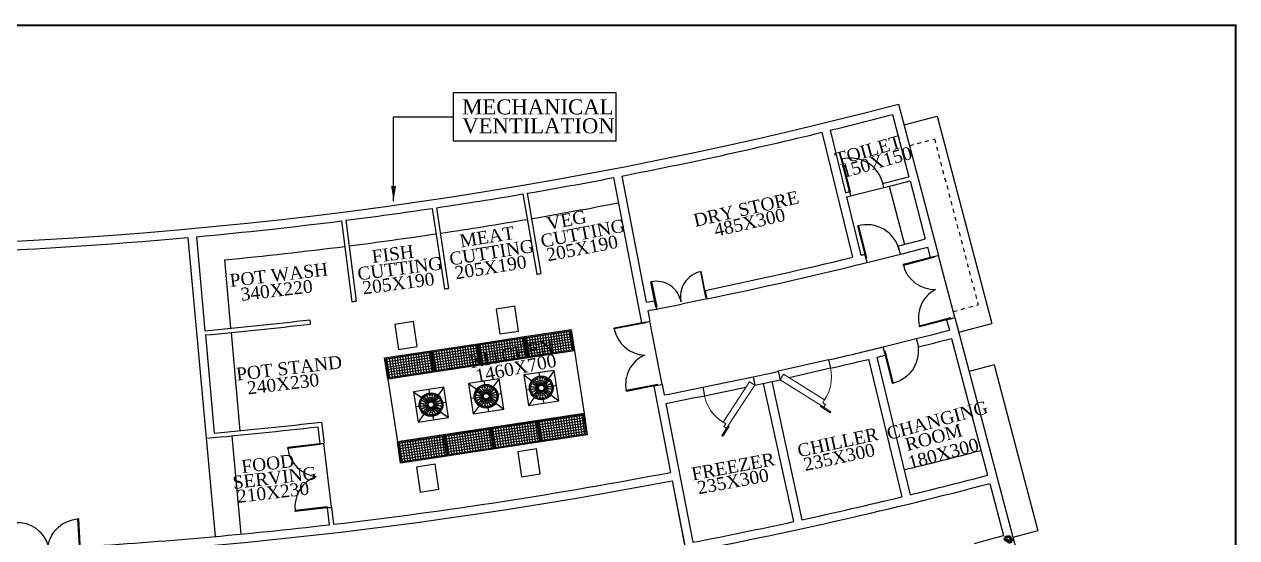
# Model space of a CAD drawing. Header units: metres. Extents: x 159409 to 239023, y 50504 to 95165.
# Drawn here: x 176343 to 179169, y 80107 to 81304 of the extents above; entities that cross this region are included whole.
import ezdxf

# ---------------------------------------------------------------- set-up
doc = ezdxf.new("R2010")
doc.units = ezdxf.units.M
doc.header["$MEASUREMENT"] = 0
doc.linetypes.add('CENTER2', pattern=[1.125, 0.75, -0.125, 0.125, -0.125])
doc.linetypes.add('HIDDEN', pattern=[0.125, 0.0625, -0.0625])
for name, color, linetype in [('A-WINDOW', 162, 'Continuous'), ('FIXT', 6, 'Continuous'), ('HP-A-Grid', 9, 'CENTER2'), ('TEXT', 3, 'Continuous')]:
    doc.layers.add(name, color=color, linetype=linetype)
for name, color, linetype, lineweight in [('HP-A-Door', 1, 'Continuous', 5), ('RJ- WS - SOLAR HW', 232, 'Continuous', 30), ('RJ- WS- COLD WATER', 152, 'Continuous', 30)]:
    doc.layers.add(name, color=color, linetype=linetype, lineweight=lineweight)
doc.styles.add('DIM', font='times.ttf', dxfattribs={"height": 0.3})
doc.styles.get("Standard").update_dxf_attribs({"font": 'times.ttf', "height": 18})
doc.dimstyles.get("Standard").update_dxf_attribs({"dimtxt": 0.4, "dimasz": 0.18, "dimexe": 0.18, "dimexo": 0.0625, "dimgap": 0.09, "dimtad": 0, "dimtih": 1, "dimtoh": 1, "dimdec": 4, "dimzin": 0, "dimdsep": 46, "dimtxsty": 'Standard', "dimcen": 0.09, "dimadec": 0, "dimazin": 0, "dimtfac": 1, "dimtdec": 4, "dimtofl": 0, "dimtmove": 0, "dimatfit": 3, "dimfxl": 1, "dimtolj": 1, "dimtzin": 0, "dimarcsym": 0})

# ---------------------------------------------------------------- blocks, each defined once
blk = doc.blocks.new('d2')
at = {"color": 8, "ltscale": 8}
for p, q in [((-332.772, -186.458, 9945.752), (-332.753, -186.454, 9945.752)), ((-332.628, -187.194, 9945.752), (-332.772, -186.458, 9945.752)), ((-332.609, -187.19, 9945.752), (-332.753, -186.454, 9945.752)), ((-332.753, -186.454, 9945.752), (-332.753, -186.454, 9945.732)), ((-332.753, -186.454, 9945.732), (-332.753, -186.454, 9945.732)), ((-334.226, -186.743, 9945.752), (-334.206, -186.739, 9945.752)), ((-334.082, -187.479, 9945.752), (-334.226, -186.743, 9945.752)), ((-334.062, -187.475, 9945.752), (-334.206, -186.739, 9945.752)), ((-334.063, -187.577, 9945.752), (-332.589, -187.288, 9945.752)), ((-332.628, -187.194, 9945.752), (-332.609, -187.19, 9945.752)), ((-334.082, -187.479, 9945.752), (-334.062, -187.475, 9945.752))]:
    blk.add_line(p, q, dxfattribs=at)
for centre, start, end in [((-332.628, -187.194, 9945.752), 101.092, 178.0402), ((-334.062, -187.475, 9945.752), 24.1438, 101.092)]:
    blk.add_arc(centre, 0.75, start, end, dxfattribs=at)
blk = doc.blocks.new('rghtht')
at = {"layer": 'HP-A-Grid', "linetype": 'ByBlock'}
h = blk.add_hatch(dxfattribs=at)
h.set_pattern_fill('NET', color=256, scale=50, style=0)
h.set_pattern_definition([(180, (222259.7514, 89040.658), (2e-11, 6.25), []), (90, (222259.7514, 89040.658), (6.25, -2e-11), [])])
h.paths.add_polyline_path([(204466.6, 125712.4), (204511.6, 125712.4), (204511.6, 125817.4), (204466.6, 125817.4)])
h = blk.add_hatch(dxfattribs=at)
h.set_pattern_fill('NET', color=256, scale=50, style=0)
h.set_pattern_definition([(180, (222458.0265, 89040.658), (2e-11, 6.25), []), (90, (222458.0265, 89040.658), (6.25, -2e-11), [])])
h.paths.add_polyline_path([(204664.9, 125712.4), (204709.9, 125712.4), (204709.9, 125817.4), (204664.9, 125817.4)])
h = blk.add_hatch(dxfattribs=at)
h.set_pattern_fill('NET', color=256, scale=50, style=0)
h.set_pattern_definition([(180, (222259.7514, 88930.658), (2e-11, 6.25), []), (90, (222259.7514, 88930.658), (6.25, -2e-11), [])])
h.paths.add_polyline_path([(204466.6, 125602.4), (204511.6, 125602.4), (204511.6, 125707.4), (204466.6, 125707.4)])
h = blk.add_hatch(dxfattribs=at)
h.set_pattern_fill('NET', color=256, scale=50, style=0)
h.set_pattern_definition([(180, (222458.0265, 88930.658), (2e-11, 6.25), []), (90, (222458.0265, 88930.658), (6.25, -2e-11), [])])
h.paths.add_polyline_path([(204664.9, 125602.4), (204709.9, 125602.4), (204709.9, 125707.4), (204664.9, 125707.4)])
h = blk.add_hatch(dxfattribs=at)
h.set_pattern_fill('NET', color=256, scale=50, style=0)
h.set_pattern_definition([(180, (222259.7514, 88820.658), (2e-11, 6.25), []), (90, (222259.7514, 88820.658), (6.25, -2e-11), [])])
h.paths.add_polyline_path([(204466.6, 125492.4), (204511.6, 125492.4), (204511.6, 125597.4), (204466.6, 125597.4)])
h = blk.add_hatch(dxfattribs=at)
h.set_pattern_fill('NET', color=256, scale=50, style=0)
h.set_pattern_definition([(180, (222458.0265, 88820.658), (2e-11, 6.25), []), (90, (222458.0265, 88820.658), (6.25, -2e-11), [])])
h.paths.add_polyline_path([(204664.9, 125492.4), (204709.9, 125492.4), (204709.9, 125597.4), (204664.9, 125597.4)])
h = blk.add_hatch(dxfattribs=at)
h.set_pattern_fill('NET', color=256, scale=50, style=0)
h.set_pattern_definition([(180, (222259.7514, 88710.658), (2e-11, 6.25), []), (90, (222259.7514, 88710.658), (6.25, -2e-11), [])])
h.paths.add_polyline_path([(204466.6, 125382.4), (204511.6, 125382.4), (204511.6, 125487.4), (204466.6, 125487.4)])
h = blk.add_hatch(dxfattribs=at)
h.set_pattern_fill('NET', color=256, scale=50, style=0)
h.set_pattern_definition([(180, (222458.0265, 88710.658), (2e-11, 6.25), []), (90, (222458.0265, 88710.658), (6.25, -2e-11), [])])
h.paths.add_polyline_path([(204664.9, 125382.4), (204709.9, 125382.4), (204709.9, 125487.4), (204664.9, 125487.4)])
at = {"layer": 'A-WINDOW', "color": 8}
blk.add_line((204662.4, 125819.9), (204662.4, 125379.9), dxfattribs=at)
for points in [[(204449.4, 125698.1), (204390.6, 125698.1), (204390.6, 125653.9), (204449.4, 125653.9)], [(204786, 125698.1), (204727.1, 125698.1), (204727.1, 125653.9), (204786, 125653.9)], [(204449.4, 125459.2), (204390.6, 125459.2), (204390.6, 125414.9), (204449.4, 125414.9)], [(204786, 125459.2), (204727.1, 125459.2), (204727.1, 125414.9), (204786, 125414.9)]]:
    blk.add_lwpolyline(points, close=True, dxfattribs=at)
at = {"layer": 'FIXT'}
for p, q in [((204514.1, 125819.9), (204514.1, 125379.9)), ((204514.1, 125819.9), (204662.4, 125819.9)), ((204712.4, 125819.9), (204712.4, 125379.9)), ((204552.3, 125766.5), (204568.7, 125750.1)), ((204588.3, 125766.5), (204588.3, 125758.2)), ((204607.8, 125750.1), (204624.3, 125766.5)), ((204552.3, 125730.5), (204560.6, 125730.5)), ((204616, 125730.5), (204624.3, 125730.5)), ((204552.3, 125694.5), (204568.7, 125710.9)), ((204588.3, 125702.8), (204588.3, 125694.5)), ((204607.8, 125710.9), (204624.3, 125694.5)), ((204552.3, 125636.6), (204568.7, 125620.1)), ((204588.3, 125636.6), (204588.3, 125628.3)), ((204607.8, 125620.1), (204624.3, 125636.6)), ((204552.3, 125600.6), (204560.6, 125600.6)), ((204552.3, 125564.6), (204568.7, 125581)), ((204607.8, 125581), (204624.3, 125564.6)), ((204616, 125600.6), (204624.3, 125600.6)), ((204588.3, 125572.9), (204588.3, 125564.6)), ((204552.3, 125506.6), (204568.7, 125490.2)), ((204588.3, 125506.6), (204588.3, 125498.3)), ((204607.8, 125490.2), (204624.3, 125506.6)), ((204552.3, 125470.6), (204560.6, 125470.6)), ((204616, 125470.6), (204624.3, 125470.6)), ((204552.3, 125434.6), (204568.7, 125451)), ((204588.3, 125442.9), (204588.3, 125434.6)), ((204607.8, 125451), (204624.3, 125434.6)), ((204514.1, 125379.9), (204662.4, 125379.9))]:
    blk.add_line(p, q, dxfattribs=at)
for points in [[(204514.1, 125819.9), (204464.1, 125819.9)], [(204712.4, 125819.9), (204712.4, 125819.9), (204662.4, 125819.9)]]:
    blk.add_lwpolyline(points, dxfattribs=at)
for points in [[(204464.1, 125819.9), (204514.1, 125819.9), (204514.1, 125709.9), (204464.1, 125709.9)], [(204466.6, 125817.4), (204511.6, 125817.4), (204511.6, 125712.4), (204466.6, 125712.4)], [(204662.4, 125819.9), (204712.4, 125819.9), (204712.4, 125709.9), (204662.4, 125709.9)], [(204664.9, 125817.4), (204709.9, 125817.4), (204709.9, 125712.4), (204664.9, 125712.4)], [(204624.3, 125766.5), (204552.3, 125766.5), (204552.3, 125694.5), (204624.3, 125694.5)], [(204464.1, 125709.9), (204514.1, 125709.9), (204514.1, 125599.9), (204464.1, 125599.9)], [(204466.6, 125707.4), (204511.6, 125707.4), (204511.6, 125602.4), (204466.6, 125602.4)], [(204662.4, 125709.9), (204712.4, 125709.9), (204712.4, 125599.9), (204662.4, 125599.9)], [(204664.9, 125707.4), (204709.9, 125707.4), (204709.9, 125602.4), (204664.9, 125602.4)], [(204624.3, 125636.6), (204552.3, 125636.6), (204552.3, 125564.6), (204624.3, 125564.6)], [(204464.1, 125599.9), (204514.1, 125599.9), (204514.1, 125489.9), (204464.1, 125489.9)], [(204466.6, 125597.4), (204511.6, 125597.4), (204511.6, 125492.4), (204466.6, 125492.4)], [(204662.4, 125599.9), (204712.4, 125599.9), (204712.4, 125489.9), (204662.4, 125489.9)], [(204664.9, 125597.4), (204709.9, 125597.4), (204709.9, 125492.4), (204664.9, 125492.4)], [(204624.3, 125506.6), (204552.3, 125506.6), (204552.3, 125434.6), (204624.3, 125434.6)], [(204464.1, 125489.9), (204514.1, 125489.9), (204514.1, 125379.9), (204464.1, 125379.9)], [(204466.6, 125487.4), (204511.6, 125487.4), (204511.6, 125382.4), (204466.6, 125382.4)], [(204662.4, 125489.9), (204712.4, 125489.9), (204712.4, 125379.9), (204662.4, 125379.9)], [(204664.9, 125487.4), (204709.9, 125487.4), (204709.9, 125382.4), (204664.9, 125382.4)]]:
    blk.add_lwpolyline(points, close=True, dxfattribs=at)
for centre, radius in [((204588.3, 125730.5), 27.7), ((204588.3, 125730.5), 24.8), ((204573, 125745.7), 0.795), ((204576.2, 125748.5), 0.795), ((204578.8, 125745.4), 0.795), ((204582.4, 125751.6), 0.795), ((204583.6, 125747.7), 0.795), ((204584.6, 125744.3), 0.795), ((204588.3, 125752.1), 0.795), ((204588.3, 125748), 0.795), ((204588.3, 125744.4), 0.795), ((204591.9, 125744.3), 0.795), ((204593, 125747.7), 0.795), ((204594.2, 125751.6), 0.795), ((204597.7, 125745.4), 0.795), ((204600.3, 125748.5), 0.795), ((204603.5, 125745.7), 0.795), ((204566.7, 125730.5), 0.795), ((204567.5, 125736.8), 0.795), ((204567.5, 125724.2), 0.795), ((204570.2, 125742.4), 0.795), ((204570.2, 125718.7), 0.795), ((204570.8, 125730.5), 0.795), ((204571.3, 125735.4), 0.795), ((204571.3, 125725.6), 0.795), ((204573.4, 125739.8), 0.795), ((204573.4, 125721.2), 0.795), ((204574.4, 125730.5), 0.795), ((204574.7, 125734.2), 0.795), ((204574.7, 125726.8), 0.795), ((204575.9, 125742.9), 0.795), ((204575.9, 125718.2), 0.795), ((204576.2, 125737.6), 0.795), ((204576.2, 125723.4), 0.795), ((204578.3, 125730.5), 0.795), ((204578.4, 125732.9), 0.795), ((204578.4, 125728.2), 0.795), ((204578.4, 125740.3), 0.795), ((204578.4, 125720.7), 0.795), ((204578.8, 125715.6), 0.795), ((204579.2, 125735.2), 0.795), ((204579.2, 125725.9), 0.795), ((204581.1, 125742.7), 0.795), ((204581.2, 125737.6), 0.795), ((204581.2, 125723.4), 0.795), ((204581.1, 125718.4), 0.795), ((204588.3, 125730.5), 7.8), ((204588.3, 125730.5), 6.54), ((204583.6, 125739.7), 0.795), ((204583.6, 125721.4), 0.795), ((204584.6, 125716.7), 0.795), ((204585.8, 125740.6), 0.795), ((204585.8, 125720.4), 0.795), ((204588.3, 125740.5), 0.795), ((204588.3, 125720.5), 0.795), ((204588.3, 125716.6), 0.795), ((204590.7, 125740.6), 0.795), ((204590.7, 125720.4), 0.795), ((204591.9, 125716.7), 0.795), ((204592.9, 125739.7), 0.795), ((204592.9, 125721.4), 0.795), ((204595.3, 125737.6), 0.795), ((204595.3, 125723.4), 0.795), ((204595.4, 125742.7), 0.795), ((204595.4, 125718.4), 0.795), ((204597.3, 125735.2), 0.795), ((204597.3, 125725.9), 0.795), ((204597.7, 125715.6), 0.795), ((204598.1, 125740.3), 0.795), ((204598.1, 125720.7), 0.795), ((204598.2, 125732.9), 0.795), ((204598.2, 125728.2), 0.795), ((204598.3, 125730.5), 0.795), ((204600.4, 125737.6), 0.795), ((204600.4, 125723.4), 0.795), ((204600.6, 125742.9), 0.795), ((204600.6, 125718.2), 0.795), ((204601.8, 125734.2), 0.795), ((204601.8, 125726.8), 0.795), ((204602.1, 125730.5), 0.795), ((204603.2, 125739.8), 0.795), ((204603.2, 125721.2), 0.795), ((204605.2, 125735.4), 0.795), ((204605.2, 125725.6), 0.795), ((204605.8, 125730.5), 0.795), ((204606.3, 125742.4), 0.795), ((204606.3, 125718.7), 0.795), ((204609, 125736.8), 0.795), ((204609, 125724.2), 0.795), ((204609.8, 125730.5), 0.795), ((204573, 125715.3), 0.795), ((204576.2, 125712.6), 0.795), ((204582.4, 125709.4), 0.795), ((204583.6, 125713.3), 0.795), ((204588.3, 125713), 0.795), ((204588.3, 125709), 0.795), ((204593, 125713.3), 0.795), ((204594.2, 125709.4), 0.795), ((204600.3, 125712.6), 0.795), ((204603.5, 125715.3), 0.795), ((204588.3, 125600.6), 27.7), ((204588.3, 125600.6), 24.8), ((204567.5, 125606.9), 0.795), ((204570.2, 125612.4), 0.795), ((204571.3, 125605.5), 0.795), ((204573, 125615.8), 0.795), ((204573.4, 125609.9), 0.795), ((204574.7, 125604.3), 0.795), ((204575.9, 125612.9), 0.795), ((204576.2, 125618.5), 0.795), ((204576.2, 125607.6), 0.795), ((204578.4, 125602.9), 0.795), ((204578.4, 125610.4), 0.795), ((204578.8, 125615.5), 0.795), ((204579.2, 125605.2), 0.795), ((204581.1, 125612.7), 0.795), ((204581.2, 125607.6), 0.795), ((204588.3, 125600.6), 7.8), ((204582.4, 125621.6), 0.795), ((204588.3, 125600.6), 6.54), ((204583.6, 125617.8), 0.795), ((204583.6, 125609.7), 0.795), ((204584.6, 125614.3), 0.795), ((204585.8, 125610.6), 0.795), ((204588.3, 125622.1), 0.795), ((204588.3, 125618.1), 0.795), ((204588.3, 125614.5), 0.795), ((204588.3, 125610.6), 0.795), ((204590.7, 125610.6), 0.795), ((204591.9, 125614.3), 0.795), ((204592.9, 125609.7), 0.795), ((204593, 125617.8), 0.795), ((204594.2, 125621.6), 0.795), ((204595.3, 125607.6), 0.795), ((204595.4, 125612.7), 0.795), ((204597.3, 125605.2), 0.795), ((204597.7, 125615.5), 0.795), ((204598.1, 125610.4), 0.795), ((204598.2, 125602.9), 0.795), ((204600.3, 125618.5), 0.795), ((204600.4, 125607.6), 0.795), ((204600.6, 125612.9), 0.795), ((204601.8, 125604.3), 0.795), ((204603.2, 125609.9), 0.795), ((204603.5, 125615.8), 0.795), ((204605.2, 125605.5), 0.795), ((204606.3, 125612.4), 0.795), ((204609, 125606.9), 0.795), ((204566.7, 125600.6), 0.795), ((204567.5, 125594.3), 0.795), ((204570.2, 125588.7), 0.795), ((204570.8, 125600.6), 0.795), ((204571.3, 125595.6), 0.795), ((204573, 125585.3), 0.795), ((204573.4, 125591.2), 0.795), ((204574.4, 125600.6), 0.795), ((204574.7, 125596.9), 0.795), ((204575.9, 125588.2), 0.795), ((204576.2, 125593.5), 0.795), ((204576.2, 125582.6), 0.795), ((204578.3, 125600.6), 0.795), ((204578.4, 125598.2), 0.795), ((204578.4, 125590.7), 0.795), ((204578.8, 125585.7), 0.795), ((204579.2, 125595.9), 0.795), ((204581.2, 125593.5), 0.795), ((204581.1, 125588.4), 0.795), ((204582.4, 125579.5), 0.795), ((204583.6, 125583.3), 0.795), ((204583.6, 125591.4), 0.795), ((204584.6, 125586.8), 0.795), ((204585.8, 125590.5), 0.795), ((204588.3, 125590.6), 0.795), ((204588.3, 125586.7), 0.795), ((204588.3, 125583.1), 0.795), ((204588.3, 125579), 0.795), ((204590.7, 125590.5), 0.795), ((204591.9, 125586.8), 0.795), ((204592.9, 125591.4), 0.795), ((204593, 125583.3), 0.795), ((204594.2, 125579.5), 0.795), ((204595.3, 125593.5), 0.795), ((204595.4, 125588.4), 0.795), ((204597.3, 125595.9), 0.795), ((204597.7, 125585.7), 0.795), ((204598.1, 125590.7), 0.795), ((204598.2, 125598.2), 0.795), ((204598.3, 125600.6), 0.795), ((204600.3, 125582.6), 0.795), ((204600.4, 125593.5), 0.795), ((204600.6, 125588.2), 0.795), ((204601.8, 125596.9), 0.795), ((204602.1, 125600.6), 0.795), ((204603.2, 125591.2), 0.795), ((204603.5, 125585.3), 0.795), ((204605.2, 125595.6), 0.795), ((204605.8, 125600.6), 0.795), ((204606.3, 125588.7), 0.795), ((204609, 125594.3), 0.795), ((204609.8, 125600.6), 0.795), ((204588.3, 125470.6), 27.7), ((204588.3, 125470.6), 24.8), ((204582.4, 125491.7), 0.795), ((204588.3, 125492.1), 0.795), ((204594.2, 125491.7), 0.795), ((204566.7, 125470.6), 0.795), ((204567.5, 125476.9), 0.795), ((204567.5, 125464.3), 0.795), ((204570.2, 125482.4), 0.795), ((204570.8, 125470.6), 0.795), ((204571.3, 125475.5), 0.795), ((204571.3, 125465.7), 0.795), ((204573, 125485.8), 0.795), ((204573.4, 125479.9), 0.795), ((204573.4, 125461.3), 0.795), ((204574.4, 125470.6), 0.795), ((204574.7, 125474.3), 0.795), ((204574.7, 125466.9), 0.795), ((204575.9, 125483), 0.795), ((204576.2, 125488.6), 0.795), ((204576.2, 125477.7), 0.795), ((204576.2, 125463.5), 0.795), ((204578.3, 125470.6), 0.795), ((204578.4, 125473), 0.795), ((204578.4, 125468.2), 0.795), ((204578.4, 125480.4), 0.795), ((204578.8, 125485.5), 0.795), ((204579.2, 125475.3), 0.795), ((204579.2, 125465.9), 0.795), ((204581.1, 125482.7), 0.795), ((204581.2, 125477.7), 0.795), ((204581.2, 125463.5), 0.795), ((204588.3, 125470.6), 7.8), ((204588.3, 125470.6), 6.54), ((204583.6, 125487.8), 0.795), ((204583.6, 125479.8), 0.795), ((204583.6, 125461.4), 0.795), ((204584.6, 125484.4), 0.795), ((204585.8, 125480.7), 0.795), ((204588.3, 125488.1), 0.795), ((204588.3, 125484.5), 0.795), ((204588.3, 125480.6), 0.795), ((204590.7, 125480.7), 0.795), ((204591.9, 125484.4), 0.795), ((204592.9, 125479.8), 0.795), ((204592.9, 125461.4), 0.795), ((204593, 125487.8), 0.795), ((204595.3, 125477.7), 0.795), ((204595.3, 125463.5), 0.795), ((204595.4, 125482.7), 0.795), ((204597.3, 125475.3), 0.795), ((204597.3, 125465.9), 0.795), ((204597.7, 125485.5), 0.795), ((204598.1, 125480.4), 0.795), ((204598.2, 125473), 0.795), ((204598.2, 125468.2), 0.795), ((204598.3, 125470.6), 0.795), ((204600.3, 125488.6), 0.795), ((204600.4, 125477.7), 0.795), ((204600.4, 125463.5), 0.795), ((204600.6, 125483), 0.795), ((204601.8, 125474.3), 0.795), ((204601.8, 125466.9), 0.795), ((204602.1, 125470.6), 0.795), ((204603.2, 125479.9), 0.795), ((204603.2, 125461.3), 0.795), ((204603.5, 125485.8), 0.795), ((204605.2, 125475.5), 0.795), ((204605.2, 125465.7), 0.795), ((204605.8, 125470.6), 0.795), ((204606.3, 125482.4), 0.795), ((204609, 125476.9), 0.795), ((204609, 125464.3), 0.795), ((204609.8, 125470.6), 0.795), ((204570.2, 125458.8), 0.795), ((204573, 125455.4), 0.795), ((204575.9, 125458.2), 0.795), ((204576.2, 125452.6), 0.795), ((204578.4, 125460.8), 0.795), ((204578.8, 125455.7), 0.795), ((204581.1, 125458.5), 0.795), ((204582.4, 125449.5), 0.795), ((204583.6, 125453.4), 0.795), ((204584.6, 125456.8), 0.795), ((204585.8, 125460.5), 0.795), ((204588.3, 125460.6), 0.795), ((204588.3, 125456.7), 0.795), ((204588.3, 125453.1), 0.795), ((204588.3, 125449.1), 0.795), ((204590.7, 125460.5), 0.795), ((204591.9, 125456.8), 0.795), ((204593, 125453.4), 0.795), ((204594.2, 125449.5), 0.795), ((204595.4, 125458.5), 0.795), ((204597.7, 125455.7), 0.795), ((204598.1, 125460.8), 0.795), ((204600.3, 125452.6), 0.795), ((204600.6, 125458.2), 0.795), ((204603.5, 125455.4), 0.795), ((204606.3, 125458.8), 0.795)]:
    blk.add_circle(centre, radius, dxfattribs=at)
blk = doc.blocks.new('TRTH')
at = {"color": 42, "ltscale": 8}
for p, q in [((-589.839, -68.759), (-589.839, -67.98)), ((-589.819, -68.759), (-589.819, -67.979)), ((-589.839, -68.759), (-589.819, -68.759)), ((-589.839, -68.859), (-589.039, -68.859))]:
    blk.add_line(p, q, dxfattribs=at)
blk.add_arc((-589.819, -68.759), 0.78, 0, 91.4693, dxfattribs=at)
blk = doc.blocks.new('RYTRTRTRTRT')
at = {"color": 8}
for p, q in [((42.518, 61.153), (42.518, 61.753)), ((42.518, 61.753), (42.538, 61.753)), ((42.538, 61.753), (42.538, 61.153)), ((43.718, 61.753), (43.698, 61.753)), ((43.698, 61.753), (43.698, 61.153)), ((43.718, 61.153), (43.718, 61.753)), ((42.518, 61.153), (42.538, 61.153)), ((42.518, 61.103), (43.118, 61.103)), ((43.718, 61.103), (43.118, 61.103)), ((43.718, 61.153), (43.698, 61.153))]:
    blk.add_line(p, q, dxfattribs=at)
for centre, start, end in [((42.528, 61.163), 359.0371, 90), ((43.708, 61.163), 90, 180.9629)]:
    blk.add_arc(centre, 0.59, start, end, dxfattribs=at)
blk = doc.blocks.new('A$C0C4120B1')
at = {"color": 8, "linetype": 'Continuous', "lineweight": 5}
for p, q in [((7, 13.3), (5.3, 12.8)), ((8.1, 8.9), (6.6, 8.5)), ((11.9, 15.4), (7.7, 14.3)), ((13.5, 9.5), (9.2, 8.4))]:
    blk.add_line(p, q, dxfattribs=at)
for centre, radius, start, end in [((3.9, 10.1), 3.05, 62.0538, 237.3896), ((7.9, 13.4), 0.896, 104.7217, 194.7217), ((9, 9.3), 0.896, 194.7217, 284.7217)]:
    blk.add_arc(centre, radius, start, end, dxfattribs=at)
at = {"layer": 'RJ- WS - SOLAR HW', "color": 8, "linetype": 'Continuous', "lineweight": 5}
for p, q in [((2.7, 5.5), (2.2, 7.6)), ((3.3, 0.2), (2.2, 4.5)), ((7.1, 6.7), (6.6, 8.5)), ((9.2, 1.8), (8.1, 6))]:
    blk.add_line(p, q, dxfattribs=at)
for centre, start, end in [((3.1, 4.7), 110.4609, 194.7217), ((7.2, 5.8), 14.7217, 98.9825)]:
    blk.add_arc(centre, 0.896, start, end, dxfattribs=at)
at = {"layer": 'RJ- WS- COLD WATER', "lineweight": 60}
for p, q in [((2.5, 0), (0.1, 9.2)), ((10, 2), (2.5, 0)), ((11.7, 16.2), (2.9, 13.9)), ((13.7, 8.7), (8.6, 7.4)), ((10, 2), (8.6, 7.4)), ((11.7, 16.2), (13.7, 8.7))]:
    blk.add_line(p, q, dxfattribs=at)
blk.add_arc((3.9, 10.1), 3.85, 104.7217, 194.7217, dxfattribs=at)

msp = doc.modelspace()

# ---------------------------------------------------------------- linework, layer by layer
at = {"color": 0, "ltscale": 8}
for p, q in [((178381.171, 81118.16, -3.971), (178474.13, 80765.196, -3.971)), ((178366.919, 81093.744, -3.971), (178405.121, 80948.69, -3.971)), ((178407.668, 80939.02, -3.971), (178443.324, 80803.637, -3.971)), ((178359.317, 80926.286, -3.971), (178394.973, 80790.902, -3.971)), ((178448.418, 80784.296, -3.971), (178454.785, 80760.12, -3.971)), ((178512.333, 80620.142, -3.971), (179066.225, 78517.03, -3.971)), ((178492.987, 80615.066, -3.971), (178499.355, 80590.891, -3.971)), ((178504.448, 80571.55, -3.971), (178588.494, 80252.432, -3.971)), ((178593.588, 80233.091, -3.971), (178625.527, 80111.82, -3.971))]:
    msp.add_line(p, q, dxfattribs=at)
at = {"color": 0, "ltscale": 10}
for p, q in [((178393.909, 81069.775, -4.392), (178471.271, 81090.15, -3.971)), ((178471.271, 81090.15, -3.971), (178598.613, 80606.638, -3.971)), ((178202.101, 81052.161, -3.971), (178273.619, 80760.81, -3.958)), ((178221.529, 81056.91, -3.971), (178257.288, 80911.235, -3.965)), ((177716.274, 80946.508, -4.392), (177781.946, 80607.816, -4.392)), ((177735.912, 80950.296, -4.392), (177793.018, 80655.781, -4.392)), ((178346.983, 80923.361, -3.964), (178344.514, 80933.052, -4.392)), ((177505.601, 80908.4, -4.392), (177537.624, 80721.118, -4.392)), ((177515.459, 80910.081, -4.392), (177547.482, 80722.799, -4.392)), ((178259.672, 80901.523, -3.964), (178293.047, 80765.559, -3.958)), ((178266.999, 80913.623, -3.965), (178269.383, 80903.912, -3.964)), ((177294.166, 80874.762, -4.392), (177322.402, 80686.872, -4.392)), ((177304.057, 80876.234, -4.392), (177332.293, 80688.343, -4.392)), ((177082.742, 80845.695, -4.392), (177106.632, 80657.203, -4.392)), ((177092.662, 80846.958, -4.392), (177116.552, 80658.465, -4.392)), ((176724.841, 80806.797, -4.392), (176788.072, 80109.658, -4.392)), ((176744.758, 80808.623, -4.392), (176764.63, 80589.522, -4.392)), ((178385.127, 80767.968, -3.958), (178380.192, 80787.35, -4.392)), ((178307.526, 80748.52, -3.958), (178302.739, 80767.943, -4.392)), ((176809.906, 80754.582, -4.392), (176824.359, 80595.231, -4.392)), ((177930.277, 80683.354, -4.392), (177934.348, 80663.773, -4.392)), ((177812.648, 80659.607, -4.392), (177816.493, 80639.98, -4.392)), ((177796.825, 80636.147, -4.392), (177801.583, 80611.604, -4.392)), ((177008.758, 80615.07, -4.392), (177009.908, 80605.136, -4.392)), ((178521.251, 80586.263, -4.392), (178598.613, 80606.638, -3.971)), ((176765.534, 80579.563, -4.392), (176786.309, 80350.502, -4.392)), ((176825.262, 80585.271, -4.392), (176846.038, 80356.205, -4.392)), ((178422.305, 80571.121, -4.383), (178427.232, 80551.677, -4.392)), ((178344.695, 80551.706, -3.949), (178349.461, 80532.282, -4.392)), ((178217.598, 80521.345, -4.392), (178222.125, 80501.864, -4.392)), ((178310.537, 80522.901, -3.949), (178388.594, 80202.173, -3.935)), ((178329.996, 80527.525, -3.949), (178408.031, 80206.885, -3.935)), ((178603.458, 80509.712, -3.971), (178545.437, 80494.431, -3.971)), ((178603.458, 80509.712, -3.971), (178705.331, 80122.902, -3.971)), ((178041.928, 80482.086, -4.392), (178046.18, 80462.543, -4.392)), ((178100.557, 80494.842, -4.392), (178104.808, 80475.299, -4.392)), ((177810.498, 80460.558, -4.392), (177849.52, 80259.306, -4.392)), ((177830.136, 80464.347, -4.392), (177834.895, 80439.804, -4.392)), ((177924.455, 80457.569, -4.392), (177928.431, 80437.968, -4.392)), ((178065.731, 80466.758, -4.392), (178135.885, 80144.302, -4.392)), ((178085.274, 80471.01, -4.392), (178155.428, 80148.553, -4.392)), ((177838.702, 80420.169, -4.392), (177901.518, 80096.203, -4.392)), ((177027.558, 80365.573, -4.392), (177032.155, 80325.838, -4.392)), ((177036.342, 80376.661, -4.392), (177042.089, 80326.992, -4.392)), ((176827.024, 80344.439, -4.392), (176847.825, 80115.096, -4.392)), ((177853.327, 80239.672, -4.392), (177884.739, 80077.67, -4.392)), ((177853.327, 80239.672, -4.392), (177889.494, 80053.145, -4.392)), ((177049.395, 80176.832, -4.392), (177053.993, 80137.097, -4.392)), ((177059.329, 80177.986, -4.392), (177063.926, 80138.246, -4.392)), ((178705.331, 80122.902, -3.971), (178647.31, 80107.621, -3.971))]:
    msp.add_line(p, q, dxfattribs=at)
at = {"color": 0, "linetype": 'HIDDEN', "ltscale": 150}
for p, q in [((178406.514, 81021.424, -4.392), (178464.535, 81036.705, -4.076)), ((178464.535, 81036.705, -4.076), (178566.409, 80649.895, -4.076)), ((178508.387, 80634.614, -4.392), (178566.409, 80649.895, -4.076))]:
    msp.add_line(p, q, dxfattribs=at)
at = {"color": 6, "const_width": 5.123, "elevation": -4.392}
msp.add_lwpolyline([(179166.557, 81301.656), (179166.557, 76559.83), (172422.808, 76559.83), (172422.808, 81301.656)], close=True, dxfattribs=at)
at = {"color": 1, "ltscale": 10, "elevation": -4.392}
msp.add_lwpolyline([(177723.084, 81144.203), (177342.737, 81144.203), (177342.737, 81032.014), (177723.084, 81032.014)], close=True, dxfattribs=at)
at = {"color": 0, "ltscale": 10}
for centre, radius, start, end in [((175811.745, 90873.972, -4.392), 10088.5, 255.2456003, 284.7551355), ((175811.745, 90873.972, -4.392), 10108.5, 283.7916503, 284.6417732), ((175811.745, 90873.972, -4.392), 10108.5, 280.9732954, 283.6782886), ((175811.745, 90873.972, -4.392), 10108.5, 279.703102, 280.8599338), ((175811.745, 90873.972, -4.392), 10258.5, 284.2938352, 284.6434263), ((175811.745, 90873.972, -4.392), 10268.5, 284.2938352, 284.6435347), ((175811.745, 90873.972, -4.392), 10108.5, 278.4895776, 279.6464212), ((175811.745, 90873.972, -4.392), 10258.5, 283.7916503, 283.8475023), ((175811.745, 90873.972, -4.392), 10268.5, 283.7916503, 283.8474479), ((175811.745, 90873.972, -4.392), 10108.5, 277.2799146, 278.4328968), ((175811.745, 90873.972, -4.392), 10168.5, 279.703102, 280.8599338), ((175811.745, 90873.972, -4.392), 10108.5, 262.2500349, 275.1825684), ((175811.745, 90873.972, -4.392), 10108.5, 275.2959301, 277.2232338), ((175811.745, 90873.972, -4.392), 10168.5, 278.4895776, 279.6464212), ((175811.745, 90873.972, -4.392), 10168.5, 277.2799146, 278.4328968), ((175811.745, 90873.972, -4.392), 10408.5, 284.2861302, 284.6450317), ((175811.745, 90873.972, -4.392), 10168.5, 275.6333438, 277.2232338), ((175811.745, 90873.972, -4.392), 10408.5, 281.7439696, 283.681556), ((175811.745, 90873.972, -4.392), 10408.5, 283.7916503, 283.8466974), ((175811.745, 90873.972, -4.392), 10428.5, 284.2861302, 284.6452422), ((175811.745, 90873.972, -4.392), 10453.5, 284.6455043, 284.7551247), ((175811.745, 90873.972, -4.392), 10428.5, 281.7439696, 283.8465918), ((175811.745, 90873.972, -4.392), 10298.5, 279.647467, 279.703102), ((175811.745, 90873.972, -4.392), 10298.5, 278.434988, 278.4906771), ((175811.745, 90873.972, -4.392), 10298.5, 277.2232338, 277.2788689), ((175811.745, 90873.972, -4.392), 10408.5, 280.9732954, 281.0833897), ((175811.745, 90873.972, -4.392), 10428.5, 280.9732954, 281.0833897), ((175811.745, 90873.972, -4.392), 10603.5, 284.6470508, 284.7551204), ((175811.745, 90873.972, -4.392), 10328.5, 275.2935155, 276.6552062), ((175811.745, 90873.972, -4.392), 10338.5, 275.2934081, 276.6551526), ((175811.745, 90873.972, -4.392), 10453.5, 280.8634123, 280.9732954), ((175811.745, 90873.972, -4.392), 10628.5, 284.2184922, 284.6473043), ((175811.745, 90873.972, -4.392), 10648.5, 284.2184922, 284.6475062), ((175811.745, 90873.972, -4.392), 10628.5, 283.0827848, 283.7872178), ((175811.745, 90873.972, -4.392), 10648.5, 283.0827848, 283.5717876), ((175811.745, 90873.972, -4.392), 10648.5, 283.6794005, 283.7872178), ((175811.745, 90873.972, -4.392), 10628.5, 282.1124194, 282.435866), ((175811.745, 90873.972, -4.392), 10603.5, 280.8652258, 280.9732954), ((175811.745, 90873.972, -4.392), 10628.5, 280.9732954, 281.4655006), ((175811.745, 90873.972, -4.392), 10648.5, 282.1127232, 282.4355622), ((175811.745, 90873.972, -4.392), 10648.5, 280.9732954, 281.4655006), ((175811.745, 90873.972, -4.392), 10578.5, 275.1825684, 276.5997328), ((175811.745, 90873.972, -4.392), 10568.5, 275.290996, 276.6539465), ((175811.745, 90873.972, -4.392), 10618.5, 276.5997328, 276.6536912), ((175811.745, 90873.972, -4.392), 10918.5, 283.6793682, 284.6508268), ((175811.745, 90873.972, -4.392), 10808.5, 276.6527427, 280.8672755), ((175811.745, 90873.972, -4.392), 10978.5, 283.6793682, 284.6508268), ((175811.745, 90873.972, -4.392), 10828.5, 273.5136756, 280.8674713), ((175811.745, 90873.972, -4.392), 10998.5, 280.9732954, 284.6509214), ((175811.745, 90873.972, -4.392), 10978.5, 282.3263318, 283.57499), ((175811.745, 90873.972, -4.392), 10768.5, 276.5997328, 276.6529396), ((175811.745, 90873.972, -4.392), 10978.5, 280.9732954, 282.2219536), ((175811.745, 90873.972, -4.392), 10808.5, 273.5131861, 276.5997328), ((175710.495, 90872.472, -4.813), 11148.5, 284.7960586, 285.1574812)]:
    msp.add_arc(centre, radius, start, end, dxfattribs=at)
at = {"layer": 'FIXT'}
for p, q in [((178217.593, 80521.344, -4.392), (178100.557, 80494.842, -4.392)), ((177924.459, 80457.569, -4.392), (178041.928, 80482.086, -4.392)), ((178222.01, 80501.838, -4.392), (178125.663, 80480.021, -4.392)), ((177928.545, 80437.991, -4.392), (178025.248, 80458.174, -4.392))]:
    msp.add_line(p, q, dxfattribs=at)
at = {"layer": 'HP-A-Door', "elevation": -4.392}
for points in [[(178204.129, 80421.663), (178208.13, 80428.007), (178112.976, 80488.023), (178104.974, 80475.336), (178206.471, 80411.318), (178210.473, 80417.662), (178204.129, 80421.663)], [(177978.12, 80372.492), (177971.845, 80376.6), (178033.464, 80470.724), (178046.014, 80462.508), (177980.287, 80362.109), (177974.012, 80366.217), (177978.12, 80372.492)]]:
    msp.add_lwpolyline(points, dxfattribs=at)
for points in [[(178200.806, 80414.892), (178223.181, 80400.779), (178221.677, 80398.395), (178199.302, 80412.507)], [(177983.956, 80367.713), (177969.467, 80345.581), (177971.825, 80344.037), (177986.315, 80366.169)]]:
    msp.add_lwpolyline(points, close=True, dxfattribs=at)
at = {"layer": 'HP-A-Door'}
for centre, start, end in [((178130.401, 80480.84, -4.392), 325.795363, 12.909816), ((178020.598, 80456.951, -4.392), 191.638469, 238.752923)]:
    msp.add_arc(centre, 93.985, start, end, dxfattribs=at)

# ---------------------------------------------------------------- block references
at = {"color": 4}
for name, p, xscale, yscale, zscale, rotation in [('TRTH', (233807.214, 101928.929, -4.392), 100, 100, 100, 14.07649857803434), ('TRTH', (233845.505, 101773.579, -3.958), 100, 100, 100, 14.07649857803434), ('RYTRTRTRTRT', (174857.735, 73809.032, -4.392), 99.99999999991388, 99.99999999991388, 99.99999999991388, 11.41367965850023), ('TRTH', (237234.665, 88199.712, -4.383), -100, 100, 100, 194.0582776176516)]:
    msp.add_blockref(name, p, dxfattribs=dict(at, xscale=xscale, yscale=yscale, zscale=zscale, rotation=rotation))
at = {"color": 8}
for p, xscale, yscale, zscale, rotation in [((157658.82, 112759.777, -994579.142), 100, 100, 100, 93.66276511308148), ((159141.691, 113909.333, -994579.563), 100, 100, 100, 89.88126283923472), ((160943.478, 114935.78, -994579.563), 100.0000000000001, 100.0000000000001, 100.0000000000001, 85.56095652365474), ((139482.122, 90032.36, -994579.56), -100, 100, 100, 14.23598954227337)]:
    msp.add_blockref('d2', p, dxfattribs=dict(at, xscale=xscale, yscale=yscale, zscale=zscale, rotation=rotation))
at = {"color": 4, "rotation": 278.6385495845748}
msp.add_blockref('rghtht', (22514.956, 263838.702, -4.392), dxfattribs=at)
at = {"color": 6, "ltscale": 10, "xscale": -1, "rotation": 30.04203029915847}
msp.add_blockref('A$C0C4120B1', (178646.756, 80099.052, -3.537), dxfattribs=at)

# ---------------------------------------------------------------- texts
at = {"color": 4, "ltscale": 10, "char_height": 35, "attachment_point": 1}
for s, insert in [('{\\C3;MECHANICAL }', (177364.123, 81129.036, -4.392)), ('{\\C3;VENTILATION}', (177364.123, 81084.919, -4.392))]:
    msp.add_mtext_dynamic_manual_height_columns(s, width=520.57518, gutter_width=90, heights=[0], dxfattribs=dict(at, insert=insert))
at = {"layer": 'TEXT', "lineweight": -2, "ltscale": 2, "char_height": 30, "width": 355.21968, "attachment_point": 7, "style": 'DIM'}
for s, insert, rotation in [('{\\C3;TOILET}', (178238, 80973.7, -4.392), 15.690239), ('{\\C3;150X150}', (178252.963, 80944.976, -4.392), 15.690239), ('{\\C3;DRY STORE}', (177907.085, 80831.128, -4.392), 12.831225), ('{\\C3;485X300}', (177954.949, 80808.235, -4.392), 12.831225), ('{\\C3;CUTTING}', (177550.111, 80782.743, -4.392), 10.987836), ('{\\C3;VEG}', (177564.524, 80823.297, -4.392), 10.987836), ('{\\C3;MEAT}', (177360.826, 80783.36, -4.392), 9.171683), ('{\\C3;FISH}', (177155.524, 80746.828, -4.392), 7.474888), ('{\\C3;CUTTING}', (177336.88, 80741.164, -4.392), 9.171683), ('{\\C3;205X190}', (177563.769, 80750.802, -4.392), 10.987836), ('{\\C3;CUTTING}', (177122.089, 80706.544, -4.392), 7.474888), ('{\\C3;205X190}', (177349.511, 80708.862, -4.392), 9.171683), ('{\\C3;POT WASH}', (176824.11, 80690.827, -4.392), 6.785437), ('{\\C3;340X220}', (176849.58, 80658.694, -4.392), 6.785437), ('{\\C3;205X190}', (177133.763, 80673.826, -4.392), 7.474888), ('{\\C3;KITCHEN}', (177384.443, 80501.325, -4.392), 11.136075), ('{\\C3;1460X700}', (177398.253, 80468.826, -4.392), 11.136075), ('{\\C3;POT STAND}', (176839.194, 80472.538, -4.392), 6.785437), ('{\\C3;240X230}', (176864.665, 80440.406, -4.392), 6.785437), ('{\\C3;CHANGING}', (178358.511, 80334.051, -4.392), 15.216867), ('{\\C3;ROOM}', (178401.323, 80308.078, -4.392), 15.216867), ('{\\C3;CHILLER}', (178149.102, 80293.988, -4.392), 12.290309), ('{\\C3;180X300}', (178407.99, 80266.285, -4.392), 15.216867), ('{\\C3;235X300}', (178163.564, 80261.774, -4.392), 12.290309), ('{\\C3;FOOD}', (176851.413, 80257.139, -4.392), 6.785437), ('{\\C3;FREEZER}', (177901.56, 80240.223, -4.392), 10.568843), ('{\\C3;SERVING}', (176831.207, 80219.639, -4.392), 6.785437), ('{\\C3;235X300}', (177915.048, 80207.589, -4.392), 10.568843), ('{\\C3;210X230}', (176841.417, 80187.436, -4.392), 6.785437)]:
    msp.add_mtext(s, dxfattribs=dict(at, insert=insert, rotation=rotation))

# ---------------------------------------------------------------- leaders
at = {"color": 4, "ltscale": 10}
msp.add_leader([(177204.088, 80892.006, -4.392), (177204.088, 81088.109, -4.392), (177342.737, 81088.109, -4.392)], dimstyle='Standard', override={"dimtxt": 18, "dimasz": 35, "dimexo": 0.18, "dimgap": 0.09, "dimtad": 0, "dimtih": 0, "dimdec": 0, "dimlfac": -100, "dimclrd": 1, "dimclre": 1, "dimclrt": 3, "dimtdec": 0, "dimfxl": 0.18, "dimfxlon": 1, "dimarcsym": 2}, dxfattribs=at)

doc.saveas('drawing.dxf')
